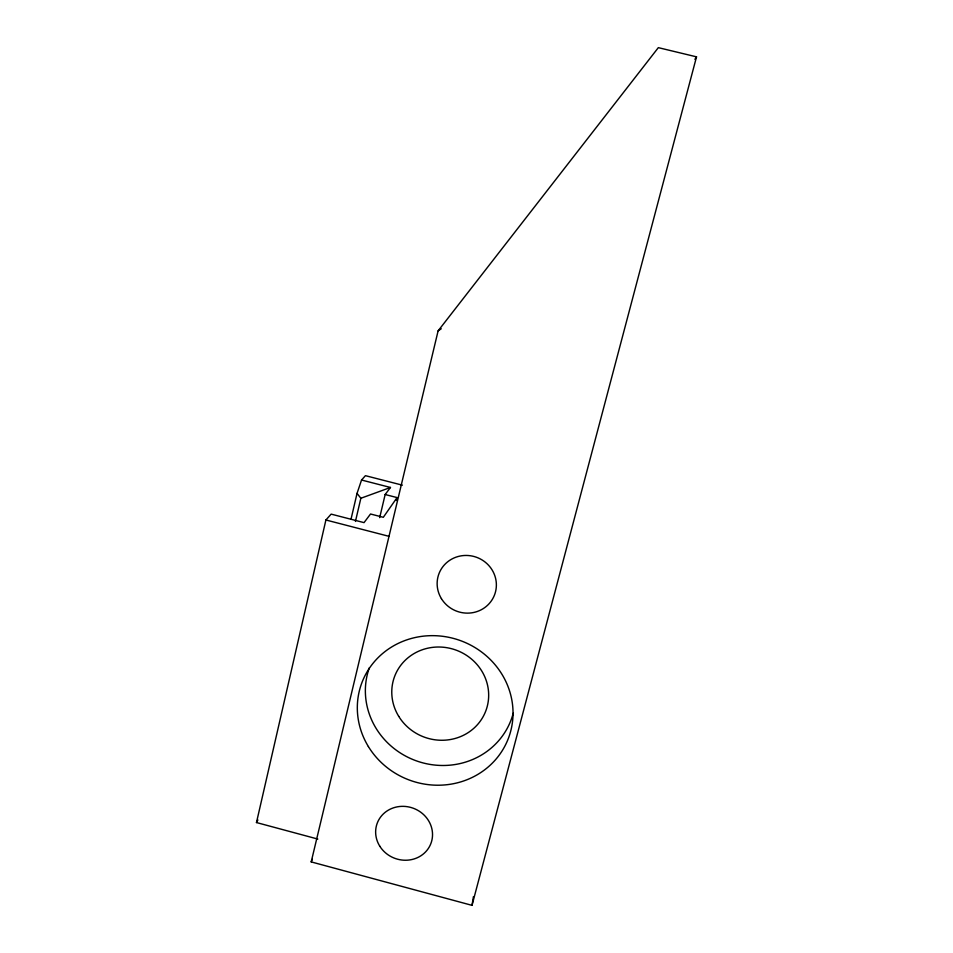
<?xml version="1.0" encoding="UTF-8"?>
<svg xmlns="http://www.w3.org/2000/svg" width="953" height="953" viewBox="0 0 953 953"><rect width="100%" height="100%" fill="white"/><g stroke="black" fill="none" stroke-linecap="round" stroke-linejoin="round"><path stroke-width="1.43" d="M472.021 905.35L696.524 56.846L658.332 47.65L438.106 330.882L311.202 861.905L472.021 905.35L473.438 896.606M317.825 839.069L256.476 822.546L325.902 519.993L331.144 514.12L364.034 522.625L370.526 514.001L383.309 517.3L397.067 497.585L385.155 494.524L379.687 517.634M350.978 519.385L357.041 493.38L361.544 480.026L365.428 475.666L402.404 485.172M355.445 521.422L360.853 498.264L357.041 493.38M396.377 500.48L397.067 497.585M311.202 861.905L312.322 859.308M256.476 822.546L257.906 819.949M694.916 59.324L696.524 56.846M385.155 494.524L390.468 487.471L361.544 480.026M438.106 330.882L441.251 328.749M360.853 498.264L390.468 487.471M325.902 519.993L388.848 536.289M513.238 713.189A75.537 71.761 20.7 0 1 419.249 761.828A75.537 71.761 20.7 0 1 369.311 667.815M368.37 746.544A78.36 74.263 20.7 0 0 503.208 749.094A78.36 74.263 20.7 0 0 433.925 635.663A78.36 74.263 20.7 0 0 368.37 746.544M398.735 716.358A48.746 46.316 20.7 0 0 482.647 717.526A48.746 46.316 20.7 0 0 439.285 647.016A48.746 46.316 20.7 0 0 398.735 716.358M379.83 846.264A28.697 26.696 20.8 0 0 429.088 847.277A28.697 26.696 20.8 0 0 403.322 806.345A28.697 26.696 20.8 0 0 379.83 846.264M441.394 598.603A29.734 28.709 20.6 0 0 492.677 598.818A29.734 28.709 20.6 0 0 466.208 555.444A29.734 28.709 20.6 0 0 441.394 598.603"/></g></svg>
